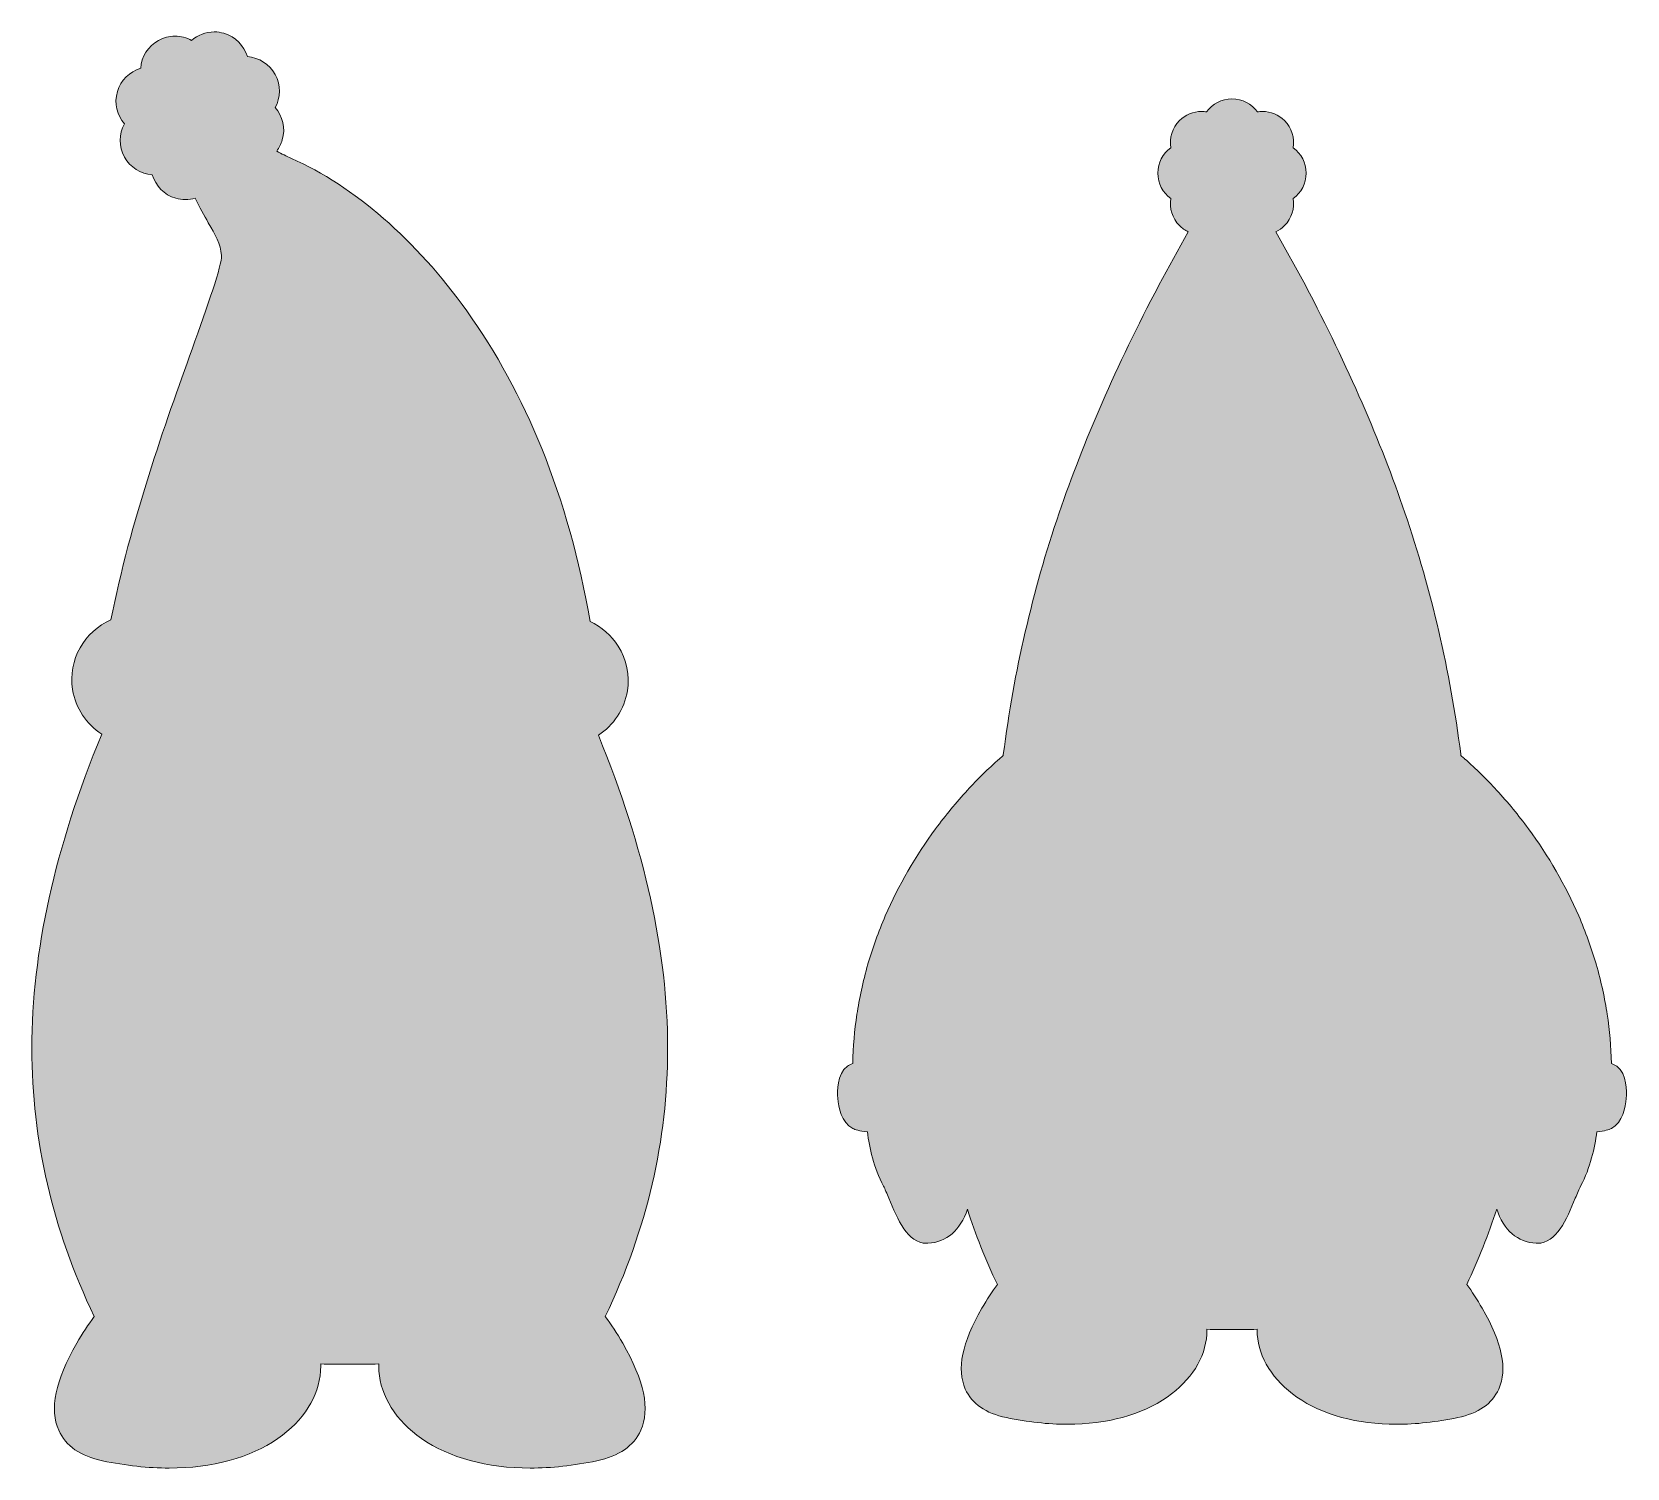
# Model space of a CAD drawing. Header units: inches. Extents: x -261 to 5410, y -3803 to -146.
# Drawn here: x 4493 to 5385, y -3078 to -2275 of the extents above; entities that cross this region are included whole.
import ezdxf

# ---------------------------------------------------------------- set-up
doc = ezdxf.new("R2010")
doc.units = ezdxf.units.IN
doc.header["$MEASUREMENT"] = 0
doc.layers.add('Layer 1', color=7, linetype='Continuous')

# ---------------------------------------------------------------- blocks, each defined once
blk = doc.blocks.new('block 44')
at = {"layer": 'Layer 1', "true_color": 0x2d2932}
h = blk.add_hatch(color=250, dxfattribs=at)
h.dxf.hatch_style = 2
edge = h.paths.add_edge_path()
edge.add_spline(control_points=[(4848.76, -2843.76), (4848.76, -2895.38), (4837.34, -2944.47), (4813.9, -2993.69), (4817.22, -2998.08), (4820.43, -3002.99), (4823.65, -3008.57), (4835.73, -3029.57), (4839.04, -3045.49), (4833.76, -3057.27), (4829.84, -3066), (4821.59, -3071.73), (4809.21, -3074.31), (4796.25, -3077.01), (4783.7, -3078.38), (4771.93, -3078.38), (4747.8, -3078.38), (4726.81, -3072.67), (4711.22, -3061.87), (4696.91, -3051.94), (4688.21, -3038.17), (4687.36, -3024.1), (4687.28, -3022.79), (4687.26, -3021.48), (4687.28, -3020.17), (4681.86, -3020.26), (4676.42, -3020.3), (4671.03, -3020.3), (4665.65, -3020.3), (4660.21, -3020.26), (4654.78, -3020.17), (4654.8, -3021.48), (4654.78, -3022.79), (4654.7, -3024.1), (4653.85, -3038.17), (4645.15, -3051.94), (4630.83, -3061.87), (4615.25, -3072.67), (4594.26, -3078.38), (4570.13, -3078.38), (4558.36, -3078.38), (4545.81, -3077.01), (4532.85, -3074.31), (4520.48, -3071.73), (4512.22, -3066), (4508.3, -3057.27), (4503.02, -3045.49), (4506.33, -3029.57), (4518.41, -3008.57), (4521.63, -3002.99), (4524.84, -2998.08), (4528.17, -2993.69), (4504.72, -2944.47), (4493.31, -2895.38), (4493.31, -2843.76), (4493.31, -2789.5), (4506.08, -2731.93), (4532.32, -2667.96), (4523.73, -2662.43), (4517.72, -2653.43), (4516.08, -2643.16), (4516.08, -2643.12), (4516.07, -2643.08), (4516.06, -2643.04), (4513.49, -2626.59), (4522.55, -2610.62), (4537.52, -2604.13), (4548.16, -2549.55), (4568.15, -2493.78), (4582.85, -2452.8), (4591.49, -2428.69), (4599.65, -2405.93), (4599.3, -2400.43), (4598.89, -2393.84), (4595.82, -2388.67), (4591.95, -2382.12), (4589.55, -2378.06), (4586.93, -2373.65), (4584.66, -2368.38), (4582.89, -2368.91), (4581.03, -2369.19), (4579.13, -2369.19), (4577.31, -2369.19), (4575.49, -2368.93), (4573.72, -2368.42), (4567.2, -2366.51), (4562.43, -2361.46), (4560.62, -2355.36), (4554.1, -2354.89), (4548.23, -2351.16), (4545.06, -2345.38), (4541.8, -2339.43), (4542, -2332.48), (4545.04, -2326.89), (4540.87, -2322.09), (4539.18, -2315.35), (4541.09, -2308.83), (4542.95, -2302.47), (4547.98, -2297.6), (4554.14, -2295.75), (4554.59, -2289.4), (4558.16, -2283.44), (4564.12, -2280.17), (4566.95, -2278.62), (4570.15, -2277.8), (4573.37, -2277.8), (4576.63, -2277.8), (4579.8, -2278.64), (4582.6, -2280.17), (4586.04, -2277.18), (4590.5, -2275.42), (4595.26, -2275.42), (4597.08, -2275.42), (4598.91, -2275.68), (4600.67, -2276.2), (4607.19, -2278.11), (4611.96, -2283.16), (4613.77, -2289.26), (4620.29, -2289.72), (4626.17, -2293.46), (4629.33, -2299.24), (4632.59, -2305.19), (4632.39, -2312.13), (4629.35, -2317.72), (4633.52, -2322.53), (4635.21, -2329.27), (4633.31, -2335.78), (4632.63, -2338.09), (4631.55, -2340.19), (4630.17, -2342.02), (4632.99, -2343.59), (4635.75, -2344.97), (4638.41, -2346.14), (4673.33, -2361.52), (4708.16, -2391.81), (4736.49, -2431.44), (4752.89, -2454.39), (4766.98, -2480.26), (4778.36, -2508.32), (4790.47, -2538.21), (4799.55, -2570.75), (4805.39, -2605.08), (4811.84, -2608.02), (4817.35, -2612.8), (4821.16, -2618.87), (4825.83, -2626.31), (4827.63, -2635.18), (4826.24, -2643.86), (4824.6, -2654.11), (4818.59, -2663.1), (4810.02, -2668.63), (4836.08, -2732.33), (4848.76, -2789.68), (4848.76, -2843.76)], knot_values=[0, 0, 0, 0, 1, 1, 1, 2, 2, 2, 3, 3, 3, 4, 4, 4, 5, 5, 5, 6, 6, 6, 7, 7, 7, 8, 8, 8, 9, 9, 9, 10, 10, 10, 11, 11, 11, 12, 12, 12, 13, 13, 13, 14, 14, 14, 15, 15, 15, 16, 16, 16, 17, 17, 17, 18, 18, 18, 19, 19, 19, 20, 20, 20, 21, 21, 21, 22, 22, 22, 23, 23, 23, 24, 24, 24, 25, 25, 25, 26, 26, 26, 27, 27, 27, 28, 28, 28, 29, 29, 29, 30, 30, 30, 31, 31, 31, 32, 32, 32, 33, 33, 33, 34, 34, 34, 35, 35, 35, 36, 36, 36, 37, 37, 37, 38, 38, 38, 39, 39, 39, 40, 40, 40, 41, 41, 41, 42, 42, 42, 43, 43, 43, 44, 44, 44, 45, 45, 45, 46, 46, 46, 47, 47, 47, 48, 48, 48, 49, 49, 49, 50, 50, 50, 51, 51, 51, 51], degree=3, periodic=1)
h = blk.add_hatch(color=250, dxfattribs=at)
h.dxf.hatch_style = 2
edge = h.paths.add_edge_path()
edge.add_spline(control_points=[(4943.93, -2871.69), (4943.6, -2867.77), (4943.46, -2858.17), (4949.25, -2853.72), (4950.06, -2853.09), (4951.03, -2852.57), (4952.25, -2852.1), (4952.45, -2842.8), (4953.23, -2833.59), (4954.6, -2824.66), (4955.89, -2815.95), (4957.9, -2806.77), (4960.75, -2796.61), (4960.76, -2796.58), (4960.77, -2796.54), (4960.78, -2796.5), (4963.46, -2787.47), (4966.71, -2778.46), (4970.45, -2769.7), (4970.46, -2769.68), (4970.47, -2769.66), (4970.48, -2769.64), (4977.94, -2752.55), (4987.41, -2736.16), (4998.62, -2720.95), (5004.11, -2713.5), (5010.09, -2706.23), (5016.41, -2699.35), (5021.89, -2693.37), (5027.92, -2687.45), (5034.34, -2681.77), (5034.37, -2681.74), (5034.4, -2681.72), (5034.42, -2681.7), (5034.94, -2681.25), (5035.73, -2680.59), (5036.41, -2680.03), (5036.42, -2679.85), (5036.43, -2679.68), (5036.45, -2679.51), (5042.49, -2632.61), (5052.71, -2588.39), (5067.69, -2544.32), (5081.32, -2504.24), (5099.51, -2462.64), (5123.32, -2417.16), (5123.34, -2417.12), (5123.36, -2417.07), (5123.39, -2417.03), (5123.39, -2417.03), (5139.83, -2387.17), (5139.83, -2387.17), (5138.05, -2386.32), (5136.41, -2385.17), (5134.98, -2383.73), (5130.86, -2379.61), (5129.22, -2373.93), (5130.09, -2368.57), (5125.67, -2365.39), (5122.82, -2360.21), (5122.82, -2354.39), (5122.82, -2348.56), (5125.67, -2343.38), (5130.09, -2340.2), (5129.21, -2334.83), (5130.86, -2329.16), (5134.98, -2325.04), (5138.27, -2321.74), (5142.65, -2319.93), (5147.31, -2319.93), (5148.27, -2319.93), (5149.21, -2320.01), (5150.14, -2320.16), (5153.32, -2315.74), (5158.5, -2312.88), (5164.32, -2312.88), (5170.15, -2312.88), (5175.32, -2315.74), (5178.5, -2320.16), (5179.43, -2320.01), (5180.37, -2319.93), (5181.33, -2319.93), (5185.99, -2319.93), (5190.37, -2321.74), (5193.66, -2325.04), (5197.79, -2329.16), (5199.43, -2334.84), (5198.55, -2340.21), (5202.97, -2343.39), (5205.82, -2348.56), (5205.82, -2354.39), (5205.82, -2360.21), (5202.97, -2365.39), (5198.55, -2368.56), (5199.43, -2373.93), (5197.79, -2379.61), (5193.66, -2383.73), (5192.25, -2385.15), (5190.63, -2386.29), (5188.87, -2387.13), (5188.87, -2387.13), (5205.33, -2417.03), (5205.33, -2417.03), (5205.36, -2417.07), (5205.38, -2417.12), (5205.41, -2417.16), (5229.21, -2462.65), (5247.4, -2504.25), (5261.03, -2544.32), (5275.97, -2588.27), (5286.17, -2632.36), (5292.22, -2679.11), (5292.27, -2679.42), (5292.3, -2679.74), (5292.32, -2680.06), (5292.99, -2680.62), (5293.76, -2681.26), (5294.26, -2681.7), (5294.29, -2681.72), (5294.32, -2681.74), (5294.35, -2681.77), (5300.76, -2687.45), (5306.8, -2693.37), (5312.28, -2699.35), (5318.59, -2706.23), (5324.58, -2713.5), (5330.07, -2720.94), (5341.29, -2736.18), (5350.76, -2752.57), (5358.21, -2769.64), (5358.22, -2769.66), (5358.22, -2769.68), (5358.23, -2769.7), (5361.97, -2778.46), (5365.23, -2787.47), (5367.91, -2796.5), (5367.92, -2796.54), (5367.93, -2796.58), (5367.94, -2796.61), (5370.78, -2806.77), (5372.8, -2815.95), (5374.1, -2824.68), (5375.46, -2833.59), (5376.24, -2842.8), (5376.44, -2852.1), (5377.66, -2852.57), (5378.62, -2853.09), (5379.43, -2853.71), (5385.23, -2858.17), (5385.08, -2867.77), (5384.75, -2871.69), (5384.34, -2876.52), (5382.72, -2885.13), (5376.45, -2888.45), (5375.06, -2889.19), (5372.96, -2889.96), (5368.28, -2890.42), (5367.2, -2899.27), (5364.72, -2910.29), (5359.25, -2920.77), (5358.43, -2922.32), (5357.38, -2924.86), (5356.26, -2927.54), (5353.8, -2933.44), (5351.19, -2939.73), (5347.85, -2944.55), (5344.51, -2949.37), (5340.44, -2952.71), (5335.1, -2952.71), (5334.88, -2952.71), (5334.66, -2952.7), (5334.44, -2952.69), (5324, -2952.1), (5316.15, -2945.32), (5312.34, -2933.62), (5307.8, -2947.69), (5302.19, -2961.8), (5295.57, -2975.76), (5298.52, -2979.71), (5301.38, -2984.09), (5304.23, -2989.04), (5315.38, -3008.42), (5318.41, -3023.19), (5313.48, -3034.17), (5309.8, -3042.37), (5302.08, -3047.75), (5290.53, -3050.15), (5278.66, -3052.63), (5267.16, -3053.89), (5256.37, -3053.89), (5234.2, -3053.89), (5214.9, -3048.63), (5200.56, -3038.68), (5187.3, -3029.49), (5179.25, -3016.72), (5178.45, -3003.64), (5178.39, -3002.7), (5178.37, -3001.75), (5178.37, -3000.8), (5173.65, -3000.87), (5168.96, -3000.91), (5164.35, -3000.91), (5159.73, -3000.91), (5155.03, -3000.87), (5150.32, -3000.8), (5150.32, -3001.75), (5150.29, -3002.7), (5150.23, -3003.65), (5149.44, -3016.72), (5141.38, -3029.49), (5128.13, -3038.68), (5113.78, -3048.63), (5094.48, -3053.89), (5072.32, -3053.89), (5061.52, -3053.89), (5050.02, -3052.63), (5038.15, -3050.15), (5026.6, -3047.75), (5018.88, -3042.37), (5015.21, -3034.17), (5010.28, -3023.19), (5013.31, -3008.42), (5024.46, -2989.04), (5027.31, -2984.09), (5030.16, -2979.71), (5033.12, -2975.76), (5026.51, -2961.81), (5020.9, -2947.72), (5016.37, -2933.67), (5012.55, -2945.34), (5004.71, -2952.1), (4994.29, -2952.69), (4994.07, -2952.7), (4993.85, -2952.71), (4993.63, -2952.71), (4982.94, -2952.71), (4977.37, -2939.33), (4972.46, -2927.52), (4971.34, -2924.84), (4970.29, -2922.31), (4969.48, -2920.78), (4964.01, -2910.3), (4961.53, -2899.28), (4960.44, -2890.43), (4955.73, -2889.96), (4953.63, -2889.19), (4952.23, -2888.45), (4945.96, -2885.13), (4944.34, -2876.52), (4943.93, -2871.69)], knot_values=[0, 0, 0, 0, 1, 1, 1, 2, 2, 2, 3, 3, 3, 4, 4, 4, 5, 5, 5, 6, 6, 6, 7, 7, 7, 8, 8, 8, 9, 9, 9, 10, 10, 10, 11, 11, 11, 12, 12, 12, 13, 13, 13, 14, 14, 14, 15, 15, 15, 16, 16, 16, 17, 17, 17, 18, 18, 18, 19, 19, 19, 20, 20, 20, 21, 21, 21, 22, 22, 22, 23, 23, 23, 24, 24, 24, 25, 25, 25, 26, 26, 26, 27, 27, 27, 28, 28, 28, 29, 29, 29, 30, 30, 30, 31, 31, 31, 32, 32, 32, 33, 33, 33, 34, 34, 34, 35, 35, 35, 36, 36, 36, 37, 37, 37, 38, 38, 38, 39, 39, 39, 40, 40, 40, 41, 41, 41, 42, 42, 42, 43, 43, 43, 44, 44, 44, 45, 45, 45, 46, 46, 46, 47, 47, 47, 48, 48, 48, 49, 49, 49, 50, 50, 50, 51, 51, 51, 52, 52, 52, 53, 53, 53, 54, 54, 54, 55, 55, 55, 56, 56, 56, 57, 57, 57, 58, 58, 58, 59, 59, 59, 60, 60, 60, 61, 61, 61, 62, 62, 62, 63, 63, 63, 64, 64, 64, 65, 65, 65, 66, 66, 66, 67, 67, 67, 68, 68, 68, 69, 69, 69, 70, 70, 70, 71, 71, 71, 72, 72, 72, 73, 73, 73, 74, 74, 74, 75, 75, 75, 76, 76, 76, 77, 77, 77, 78, 78, 78, 79, 79, 79, 80, 80, 80, 81, 81, 81, 82, 82, 82, 83, 83, 83, 83], degree=3, periodic=1)
at = {"layer": 'Layer 1', "lineweight": 0}
for points, knots in [([(4848.76, -2843.76), (4848.76, -2895.38), (4837.34, -2944.47), (4813.9, -2993.69), (4817.22, -2998.08), (4820.43, -3002.99), (4823.65, -3008.57), (4835.73, -3029.57), (4839.04, -3045.49), (4833.76, -3057.27), (4829.84, -3066), (4821.59, -3071.73), (4809.21, -3074.31), (4796.25, -3077.01), (4783.7, -3078.38), (4771.93, -3078.38), (4747.8, -3078.38), (4726.81, -3072.67), (4711.22, -3061.87), (4696.91, -3051.94), (4688.21, -3038.17), (4687.36, -3024.1), (4687.28, -3022.79), (4687.26, -3021.48), (4687.28, -3020.17), (4681.86, -3020.26), (4676.42, -3020.3), (4671.03, -3020.3), (4665.65, -3020.3), (4660.21, -3020.26), (4654.78, -3020.17), (4654.8, -3021.48), (4654.78, -3022.79), (4654.7, -3024.1), (4653.85, -3038.17), (4645.15, -3051.94), (4630.83, -3061.87), (4615.25, -3072.67), (4594.26, -3078.38), (4570.13, -3078.38), (4558.36, -3078.38), (4545.81, -3077.01), (4532.85, -3074.31), (4520.48, -3071.73), (4512.22, -3066), (4508.3, -3057.27), (4503.02, -3045.49), (4506.33, -3029.57), (4518.41, -3008.57), (4521.63, -3002.99), (4524.84, -2998.08), (4528.17, -2993.69), (4504.72, -2944.47), (4493.31, -2895.38), (4493.31, -2843.76), (4493.31, -2789.5), (4506.08, -2731.93), (4532.32, -2667.96), (4523.73, -2662.43), (4517.72, -2653.43), (4516.08, -2643.16), (4516.08, -2643.12), (4516.07, -2643.08), (4516.06, -2643.04), (4513.49, -2626.59), (4522.55, -2610.62), (4537.52, -2604.13), (4548.16, -2549.55), (4568.15, -2493.78), (4582.85, -2452.8), (4591.49, -2428.69), (4599.65, -2405.93), (4599.3, -2400.43), (4598.89, -2393.84), (4595.82, -2388.67), (4591.95, -2382.12), (4589.55, -2378.06), (4586.93, -2373.65), (4584.66, -2368.38), (4582.89, -2368.91), (4581.03, -2369.19), (4579.13, -2369.19), (4577.31, -2369.19), (4575.49, -2368.93), (4573.72, -2368.42), (4567.2, -2366.51), (4562.43, -2361.46), (4560.62, -2355.36), (4554.1, -2354.89), (4548.23, -2351.16), (4545.06, -2345.38), (4541.8, -2339.43), (4542, -2332.48), (4545.04, -2326.89), (4540.87, -2322.09), (4539.18, -2315.35), (4541.09, -2308.83), (4542.95, -2302.47), (4547.98, -2297.6), (4554.14, -2295.75), (4554.59, -2289.4), (4558.16, -2283.44), (4564.12, -2280.17), (4566.95, -2278.62), (4570.15, -2277.8), (4573.37, -2277.8), (4576.63, -2277.8), (4579.8, -2278.64), (4582.6, -2280.17), (4586.04, -2277.18), (4590.5, -2275.42), (4595.26, -2275.42), (4597.08, -2275.42), (4598.91, -2275.68), (4600.67, -2276.2), (4607.19, -2278.11), (4611.96, -2283.16), (4613.77, -2289.26), (4620.29, -2289.72), (4626.17, -2293.46), (4629.33, -2299.24), (4632.59, -2305.19), (4632.39, -2312.13), (4629.35, -2317.72), (4633.52, -2322.53), (4635.21, -2329.27), (4633.31, -2335.78), (4632.63, -2338.09), (4631.55, -2340.19), (4630.17, -2342.02), (4632.99, -2343.59), (4635.75, -2344.97), (4638.41, -2346.14), (4673.33, -2361.52), (4708.16, -2391.81), (4736.49, -2431.44), (4752.89, -2454.39), (4766.98, -2480.26), (4778.36, -2508.32), (4790.47, -2538.21), (4799.55, -2570.75), (4805.39, -2605.08), (4811.84, -2608.02), (4817.35, -2612.8), (4821.16, -2618.87), (4825.83, -2626.31), (4827.63, -2635.18), (4826.24, -2643.86), (4824.6, -2654.11), (4818.59, -2663.1), (4810.02, -2668.63), (4836.08, -2732.33), (4848.76, -2789.68), (4848.76, -2843.76)], [0, 0, 0, 0, 1, 1, 1, 2, 2, 2, 3, 3, 3, 4, 4, 4, 5, 5, 5, 6, 6, 6, 7, 7, 7, 8, 8, 8, 9, 9, 9, 10, 10, 10, 11, 11, 11, 12, 12, 12, 13, 13, 13, 14, 14, 14, 15, 15, 15, 16, 16, 16, 17, 17, 17, 18, 18, 18, 19, 19, 19, 20, 20, 20, 21, 21, 21, 22, 22, 22, 23, 23, 23, 24, 24, 24, 25, 25, 25, 26, 26, 26, 27, 27, 27, 28, 28, 28, 29, 29, 29, 30, 30, 30, 31, 31, 31, 32, 32, 32, 33, 33, 33, 34, 34, 34, 35, 35, 35, 36, 36, 36, 37, 37, 37, 38, 38, 38, 39, 39, 39, 40, 40, 40, 41, 41, 41, 42, 42, 42, 43, 43, 43, 44, 44, 44, 45, 45, 45, 46, 46, 46, 47, 47, 47, 48, 48, 48, 49, 49, 49, 50, 50, 50, 51, 51, 51, 51]), ([(4943.93, -2871.69), (4943.6, -2867.77), (4943.46, -2858.17), (4949.25, -2853.72), (4950.06, -2853.09), (4951.03, -2852.57), (4952.25, -2852.1), (4952.45, -2842.8), (4953.23, -2833.59), (4954.6, -2824.66), (4955.89, -2815.95), (4957.9, -2806.77), (4960.75, -2796.61), (4960.76, -2796.58), (4960.77, -2796.54), (4960.78, -2796.5), (4963.46, -2787.47), (4966.71, -2778.46), (4970.45, -2769.7), (4970.46, -2769.68), (4970.47, -2769.66), (4970.48, -2769.64), (4977.94, -2752.55), (4987.41, -2736.16), (4998.62, -2720.95), (5004.11, -2713.5), (5010.09, -2706.23), (5016.41, -2699.35), (5021.89, -2693.37), (5027.92, -2687.45), (5034.34, -2681.77), (5034.37, -2681.74), (5034.4, -2681.72), (5034.42, -2681.7), (5034.94, -2681.25), (5035.73, -2680.59), (5036.41, -2680.03), (5036.42, -2679.85), (5036.43, -2679.68), (5036.45, -2679.51), (5042.49, -2632.61), (5052.71, -2588.39), (5067.69, -2544.32), (5081.32, -2504.24), (5099.51, -2462.64), (5123.32, -2417.16), (5123.34, -2417.12), (5123.36, -2417.07), (5123.39, -2417.03), (5123.39, -2417.03), (5139.83, -2387.17), (5139.83, -2387.17), (5138.05, -2386.32), (5136.41, -2385.17), (5134.98, -2383.73), (5130.86, -2379.61), (5129.22, -2373.93), (5130.09, -2368.57), (5125.67, -2365.39), (5122.82, -2360.21), (5122.82, -2354.39), (5122.82, -2348.56), (5125.67, -2343.38), (5130.09, -2340.2), (5129.21, -2334.83), (5130.86, -2329.16), (5134.98, -2325.04), (5138.27, -2321.74), (5142.65, -2319.93), (5147.31, -2319.93), (5148.27, -2319.93), (5149.21, -2320.01), (5150.14, -2320.16), (5153.32, -2315.74), (5158.5, -2312.88), (5164.32, -2312.88), (5170.15, -2312.88), (5175.32, -2315.74), (5178.5, -2320.16), (5179.43, -2320.01), (5180.37, -2319.93), (5181.33, -2319.93), (5185.99, -2319.93), (5190.37, -2321.74), (5193.66, -2325.04), (5197.79, -2329.16), (5199.43, -2334.84), (5198.55, -2340.21), (5202.97, -2343.39), (5205.82, -2348.56), (5205.82, -2354.39), (5205.82, -2360.21), (5202.97, -2365.39), (5198.55, -2368.56), (5199.43, -2373.93), (5197.79, -2379.61), (5193.66, -2383.73), (5192.25, -2385.15), (5190.63, -2386.29), (5188.87, -2387.13), (5188.87, -2387.13), (5205.33, -2417.03), (5205.33, -2417.03), (5205.36, -2417.07), (5205.38, -2417.12), (5205.41, -2417.16), (5229.21, -2462.65), (5247.4, -2504.25), (5261.03, -2544.32), (5275.97, -2588.27), (5286.17, -2632.36), (5292.22, -2679.11), (5292.27, -2679.42), (5292.3, -2679.74), (5292.32, -2680.06), (5292.99, -2680.62), (5293.76, -2681.26), (5294.26, -2681.7), (5294.29, -2681.72), (5294.32, -2681.74), (5294.35, -2681.77), (5300.76, -2687.45), (5306.8, -2693.37), (5312.28, -2699.35), (5318.59, -2706.23), (5324.58, -2713.5), (5330.07, -2720.94), (5341.29, -2736.18), (5350.76, -2752.57), (5358.21, -2769.64), (5358.22, -2769.66), (5358.22, -2769.68), (5358.23, -2769.7), (5361.97, -2778.46), (5365.23, -2787.47), (5367.91, -2796.5), (5367.92, -2796.54), (5367.93, -2796.58), (5367.94, -2796.61), (5370.78, -2806.77), (5372.8, -2815.95), (5374.1, -2824.68), (5375.46, -2833.59), (5376.24, -2842.8), (5376.44, -2852.1), (5377.66, -2852.57), (5378.62, -2853.09), (5379.43, -2853.71), (5385.23, -2858.17), (5385.08, -2867.77), (5384.75, -2871.69), (5384.34, -2876.52), (5382.72, -2885.13), (5376.45, -2888.45), (5375.06, -2889.19), (5372.96, -2889.96), (5368.28, -2890.42), (5367.2, -2899.27), (5364.72, -2910.29), (5359.25, -2920.77), (5358.43, -2922.32), (5357.38, -2924.86), (5356.26, -2927.54), (5353.8, -2933.44), (5351.19, -2939.73), (5347.85, -2944.55), (5344.51, -2949.37), (5340.44, -2952.71), (5335.1, -2952.71), (5334.88, -2952.71), (5334.66, -2952.7), (5334.44, -2952.69), (5324, -2952.1), (5316.15, -2945.32), (5312.34, -2933.62), (5307.8, -2947.69), (5302.19, -2961.8), (5295.57, -2975.76), (5298.52, -2979.71), (5301.38, -2984.09), (5304.23, -2989.04), (5315.38, -3008.42), (5318.41, -3023.19), (5313.48, -3034.17), (5309.8, -3042.37), (5302.08, -3047.75), (5290.53, -3050.15), (5278.66, -3052.63), (5267.16, -3053.89), (5256.37, -3053.89), (5234.2, -3053.89), (5214.9, -3048.63), (5200.56, -3038.68), (5187.3, -3029.49), (5179.25, -3016.72), (5178.45, -3003.64), (5178.39, -3002.7), (5178.37, -3001.75), (5178.37, -3000.8), (5173.65, -3000.87), (5168.96, -3000.91), (5164.35, -3000.91), (5159.73, -3000.91), (5155.03, -3000.87), (5150.32, -3000.8), (5150.32, -3001.75), (5150.29, -3002.7), (5150.23, -3003.65), (5149.44, -3016.72), (5141.38, -3029.49), (5128.13, -3038.68), (5113.78, -3048.63), (5094.48, -3053.89), (5072.32, -3053.89), (5061.52, -3053.89), (5050.02, -3052.63), (5038.15, -3050.15), (5026.6, -3047.75), (5018.88, -3042.37), (5015.21, -3034.17), (5010.28, -3023.19), (5013.31, -3008.42), (5024.46, -2989.04), (5027.31, -2984.09), (5030.16, -2979.71), (5033.12, -2975.76), (5026.51, -2961.81), (5020.9, -2947.72), (5016.37, -2933.67), (5012.55, -2945.34), (5004.71, -2952.1), (4994.29, -2952.69), (4994.07, -2952.7), (4993.85, -2952.71), (4993.63, -2952.71), (4982.94, -2952.71), (4977.37, -2939.33), (4972.46, -2927.52), (4971.34, -2924.84), (4970.29, -2922.31), (4969.48, -2920.78), (4964.01, -2910.3), (4961.53, -2899.28), (4960.44, -2890.43), (4955.73, -2889.96), (4953.63, -2889.19), (4952.23, -2888.45), (4945.96, -2885.13), (4944.34, -2876.52), (4943.93, -2871.69)], [0, 0, 0, 0, 1, 1, 1, 2, 2, 2, 3, 3, 3, 4, 4, 4, 5, 5, 5, 6, 6, 6, 7, 7, 7, 8, 8, 8, 9, 9, 9, 10, 10, 10, 11, 11, 11, 12, 12, 12, 13, 13, 13, 14, 14, 14, 15, 15, 15, 16, 16, 16, 17, 17, 17, 18, 18, 18, 19, 19, 19, 20, 20, 20, 21, 21, 21, 22, 22, 22, 23, 23, 23, 24, 24, 24, 25, 25, 25, 26, 26, 26, 27, 27, 27, 28, 28, 28, 29, 29, 29, 30, 30, 30, 31, 31, 31, 32, 32, 32, 33, 33, 33, 34, 34, 34, 35, 35, 35, 36, 36, 36, 37, 37, 37, 38, 38, 38, 39, 39, 39, 40, 40, 40, 41, 41, 41, 42, 42, 42, 43, 43, 43, 44, 44, 44, 45, 45, 45, 46, 46, 46, 47, 47, 47, 48, 48, 48, 49, 49, 49, 50, 50, 50, 51, 51, 51, 52, 52, 52, 53, 53, 53, 54, 54, 54, 55, 55, 55, 56, 56, 56, 57, 57, 57, 58, 58, 58, 59, 59, 59, 60, 60, 60, 61, 61, 61, 62, 62, 62, 63, 63, 63, 64, 64, 64, 65, 65, 65, 66, 66, 66, 67, 67, 67, 68, 68, 68, 69, 69, 69, 70, 70, 70, 71, 71, 71, 72, 72, 72, 73, 73, 73, 74, 74, 74, 75, 75, 75, 76, 76, 76, 77, 77, 77, 78, 78, 78, 79, 79, 79, 80, 80, 80, 81, 81, 81, 82, 82, 82, 83, 83, 83, 83])]:
    blk.add_open_spline(points, degree=3, knots=knots, dxfattribs=at)

msp = doc.modelspace()

# ---------------------------------------------------------------- block references
at = {"layer": 'Layer 1'}
msp.add_blockref('block 44', (0, 0), dxfattribs=at)

doc.saveas('drawing.dxf')
